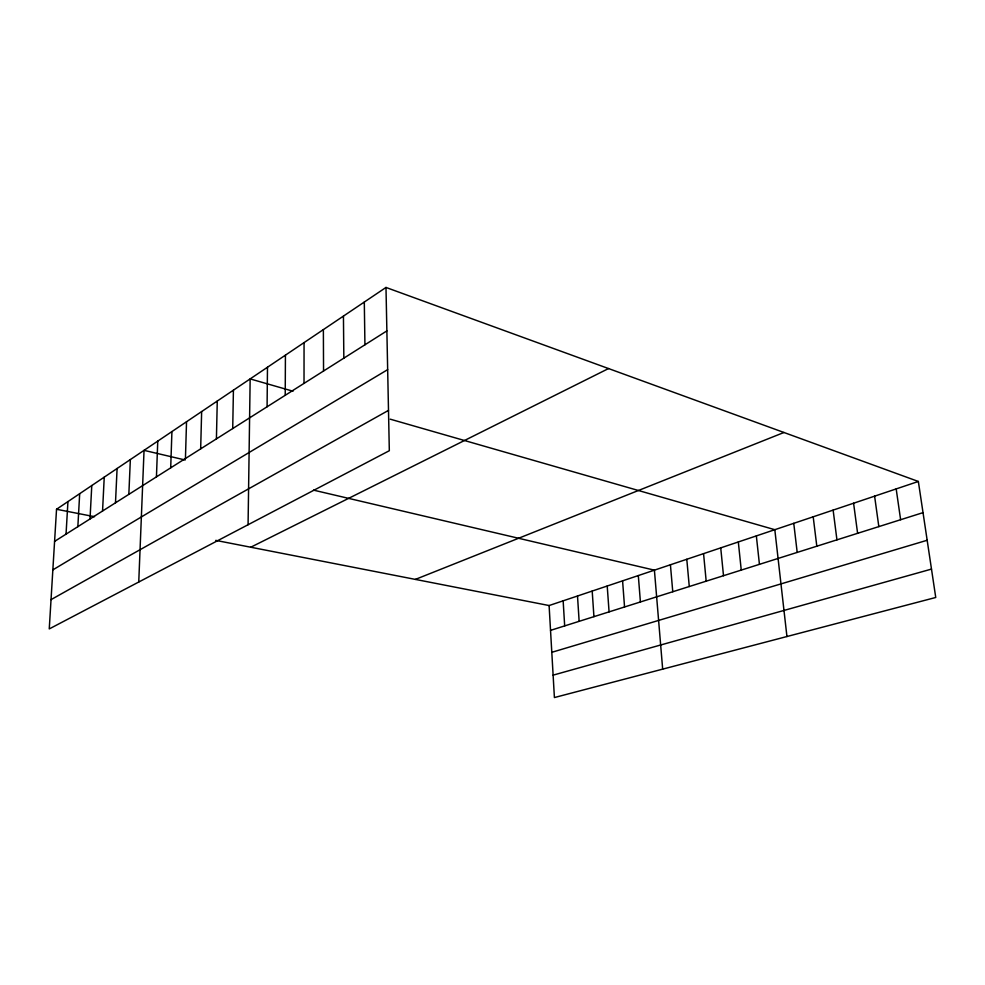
<?xml version="1.0" encoding="UTF-8"?>
<svg xmlns="http://www.w3.org/2000/svg" width="985" height="985" viewBox="0 0 985 985"><rect width="100%" height="100%" fill="white"/><g stroke="black" fill="none" stroke-linecap="round" stroke-linejoin="round"><path stroke-width="1.48" d="M304.02 383.387L304.057 342.62M285.219 395.293L285.428 355.154M267.083 406.78L267.477 367.245M248.072 524.734L250.153 378.905L293.001 391.217M232.719 428.549L233.42 390.171M216.417 438.879L217.266 401.055M200.669 448.864L201.642 411.57M185.439 458.505L186.534 421.74M170.7 467.838L171.919 431.59M156.443 476.875L157.76 441.12M138.75 582.024L144.044 450.354L185.18 460.007M128.838 494.359L130.352 459.564M115.491 502.818L117.092 468.503M102.551 511.018L104.238 477.146M90.017 518.96L91.777 485.543M77.852 526.667L79.686 493.682M66.044 534.141L67.94 501.587M385.985 287.448L56.539 509.27L49.25 628.923L389.321 450.711L385.985 287.448L918.352 481.468L935.75 597.476L554.407 697.552L549.101 605.541L918.352 481.468M54.581 541.405L386.871 330.898M52.845 569.884L387.659 369.646M51.035 599.643L388.496 410.376M250.769 547.229L608.533 368.562M415.387 579.402L783.949 432.489M550.529 630.375L923.019 512.643M551.797 652.316L927.168 540.26M553.114 675.144L931.49 569.096M56.539 509.27L94.523 516.694M215.752 540.383L549.101 605.541M313.525 490.136L654.409 570.155L662.671 669.135M390.257 419.179L774.813 529.696L786.941 636.532M896.178 488.917L900.622 519.723M874.606 496.169L878.829 526.606M853.589 503.224L857.603 533.316M833.125 510.107L836.942 539.854M813.191 516.805L816.811 546.207M793.762 523.331L797.197 552.413M756.345 535.902L759.435 564.343M738.319 541.959L741.249 570.093M720.725 547.869L723.507 575.708M703.561 553.644L706.183 581.175M686.791 559.283L689.278 586.518M670.416 564.787L672.767 591.739M638.317 575.572L640.41 601.97M622.582 580.854L624.552 606.982M607.216 586.013L609.075 611.882M592.194 591.062L593.93 616.659M577.505 595.999L579.143 621.338M563.149 600.825L564.676 625.906M364.302 302.05L364.93 344.799M343.445 316.099L343.839 358.158M323.375 329.606L323.548 371.013"/></g></svg>
